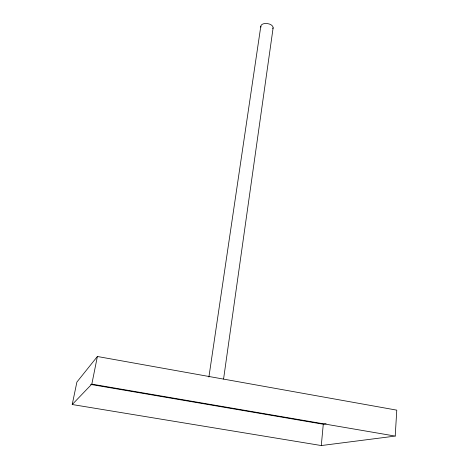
<?xml version="1.0" encoding="UTF-8"?>
<svg xmlns="http://www.w3.org/2000/svg" width="469" height="469" viewBox="0 0 469 469"><rect width="100%" height="100%" fill="white"/><g stroke="black" fill="none" stroke-linecap="round" stroke-linejoin="round"><path stroke-width="0.7" d="M395.209 436.088L396.78 410.146L97.382 356.493L76.893 382.071L72.22 404.524L321.288 445.55L395.209 436.088L91.824 384.129L72.22 404.524M321.288 445.55L323.282 424.234L326.137 423.689M223.572 379.028L273.128 27.835M208.898 377.029L260.811 26.252M91.824 384.129L97.382 356.493M90.581 384.41L323.282 424.234M260.957 27.179A6.214 3.488 8.5 0 1 267.271 23.538A6.214 3.488 8.5 0 1 272.829 28.709"/></g></svg>
